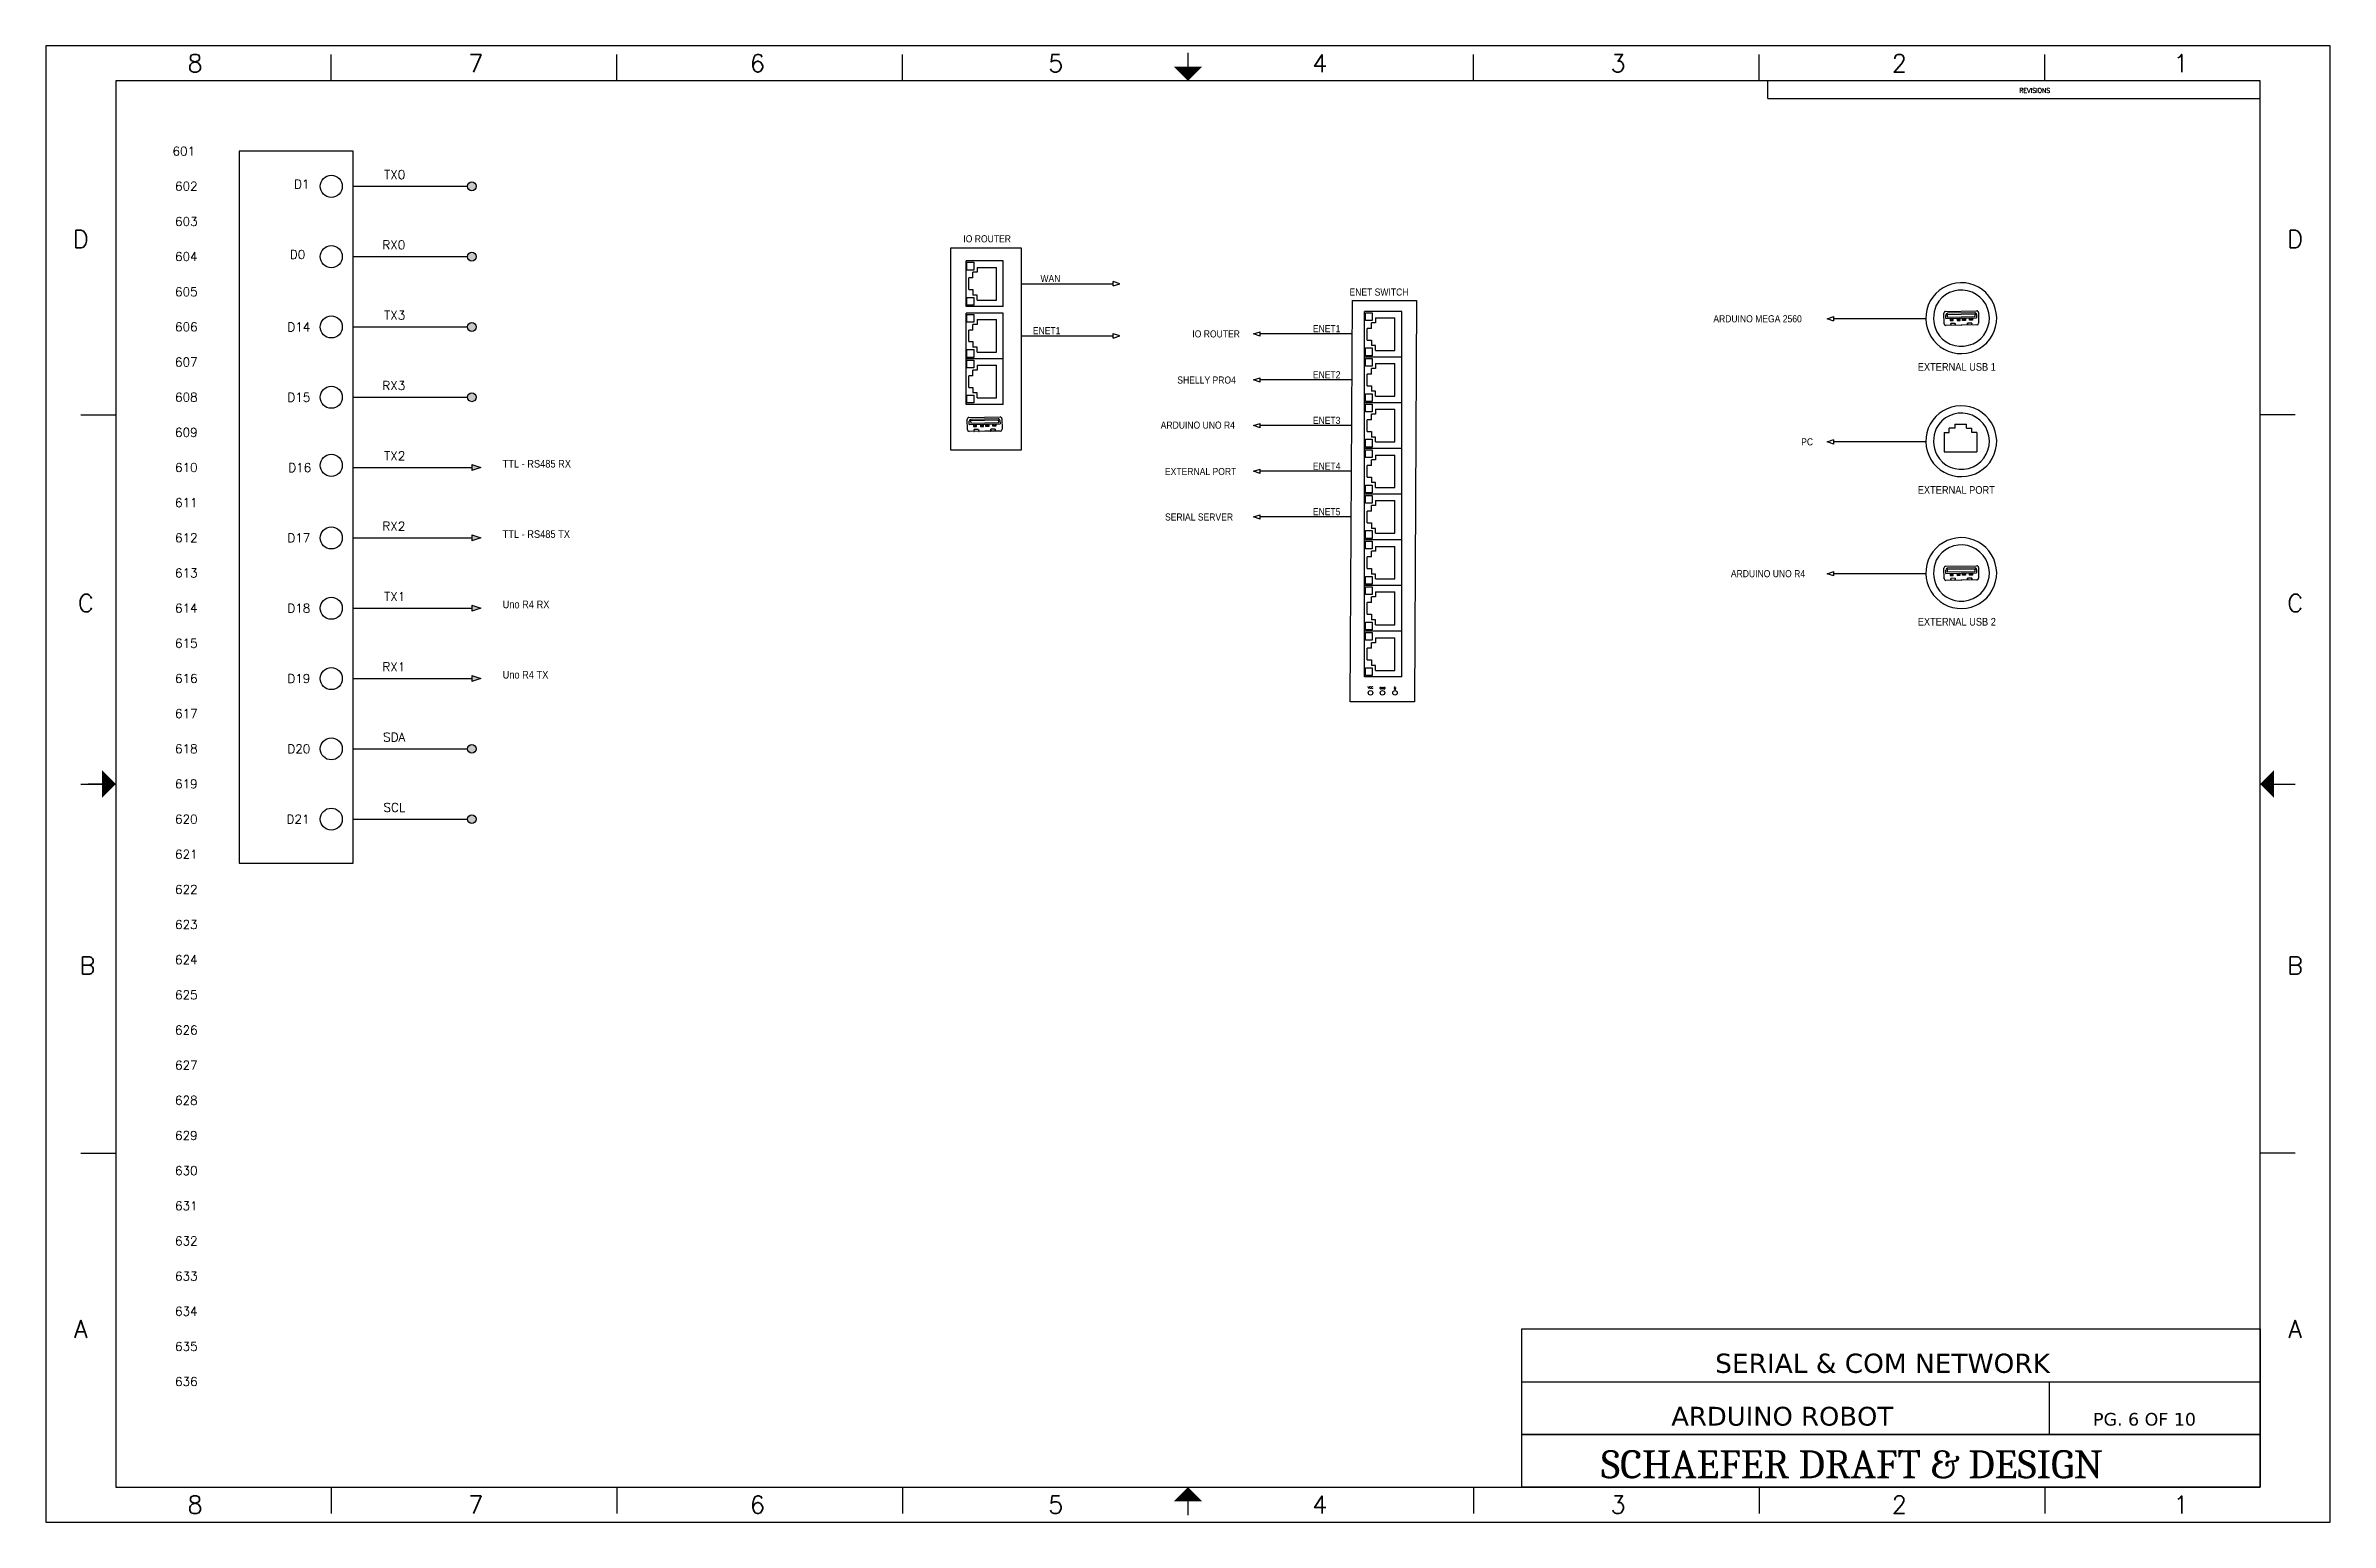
# Model space of a CAD drawing. Header units: inches. Extents: x 1.5 to 34, y 1.5 to 22.5.
import ezdxf
from ezdxf.enums import TextEntityAlignment as Align

# ---------------------------------------------------------------- set-up
doc = ezdxf.new("R2010")
doc.units = ezdxf.units.IN
doc.header["$MEASUREMENT"] = 0
for name, color, linetype in [('MAIN-1', 7, 'Continuous'), ('MAIN-2', 7, 'Continuous'), ('PSYMS', 7, 'Continuous'), ('Title Block', 7, 'Continuous')]:
    doc.layers.add(name, color=color, linetype=linetype)
doc.styles.add('AW_TAG', font='txt', dxfattribs={"width": 0.9, "height": 0.109375})
doc.styles.add('Roman', font='romans')
doc.styles.get("Standard").update_dxf_attribs({"font": 'cambriab.ttf'})
doc.styles.add('Textstil62', font='verdana.ttf')
doc.styles.add('WD', font='romans.shx')

# ---------------------------------------------------------------- blocks, each defined once
blk = doc.blocks.new('ANSI_border_D')
blk.add_line((24.5, 20.25), (31.5, 20.25))
at = {"layer": 'Title Block'}
for p, q in [((0, 21), (0, 0)), ((32.5, 21), (0, 21)), ((4.062, 20.5), (4.062, 20.875)), ((8.125, 20.5), (8.125, 20.875)), ((12.187, 20.5), (12.187, 20.875)), ((16.25, 20.5), (16.25, 20.875)), ((20.312, 20.5), (20.312, 20.875)), ((24.375, 20.5), (24.375, 20.875)), ((28.437, 20.5), (28.437, 20.875)), ((32.5, 0), (32.5, 21)), ((32.5, 20.5), (32.5, 20.875)), ((1, 20.5), (1, 0.5)), ((31.5, 20.5), (1, 20.5)), ((24.5, 20.25), (24.5, 20.5)), ((31.5, 0.5), (31.5, 20.5)), ((0.5, 15.75), (1, 15.75)), ((32, 15.75), (31.5, 15.75)), ((0.5, 10.5), (1, 10.5)), ((31.5, 10.5), (32, 10.5)), ((0.5, 5.25), (1, 5.25)), ((32, 5.25), (31.5, 5.25)), ((1, 0.5), (31.5, 0.5)), ((4.062, 0.5), (4.062, 0.125)), ((8.125, 0.5), (8.125, 0.125)), ((12.187, 0.5), (12.187, 0.125)), ((16.25, 0.125), (16.25, 0.5)), ((20.312, 0.5), (20.312, 0.125)), ((24.375, 0.5), (24.375, 0.125)), ((28.437, 0.5), (28.437, 0.125)), ((32.5, 0.125), (32.5, 0.5)), ((0, 0), (32.5, 0))]:
    blk.add_line(p, q, dxfattribs=at)
at = {"layer": 'Title Block', "const_width": 0.02}
for points in [[(16.25, 20.9), (16.25, 20.7)], [(0.6, 10.5), (0.6, 10.5)], [(0.6, 10.5), (0.8, 10.5)], [(31.9, 10.5), (31.9, 10.5)], [(16.25, 0.1), (16.25, 0.3)]]:
    blk.add_lwpolyline(points, dxfattribs=at)
at = {"layer": 'Title Block'}
for points in [[(16.05, 20.7), (16.45, 20.7), (16.25, 20.5)], [(0.8, 10.3), (0.8, 10.7), (1, 10.5)], [(31.7, 10.3), (31.7, 10.7), (31.5, 10.5)], [(16.05, 0.3), (16.45, 0.3), (16.25, 0.5)]]:
    blk.add_solid(points, dxfattribs=at)
at = {"layer": 'Title Block', "style": 'Roman'}
for s, p in [('8', (2.125, 20.75)), ('7', (6.119, 20.75)), ('6', (10.125, 20.75)), ('5', (14.369, 20.75)), ('4', (18.125, 20.75)), ('3', (22.369, 20.75)), ('2', (26.369, 20.75)), ('1', (30.375, 20.75)), ('D', (0.5, 18.25)), ('D', (32, 18.25)), ('C', (0.571, 13.073)), ('C', (32, 13.073)), ('B', (0.595, 7.919)), ('B', (32, 7.919)), ('A', (0.5, 2.75)), ('A', (32, 2.75)), ('8', (2.125, 0.25)), ('7', (6.119, 0.25)), ('6', (10.125, 0.25)), ('5', (14.369, 0.25)), ('4', (18.125, 0.25)), ('3', (22.369, 0.25)), ('2', (26.369, 0.25)), ('1', (30.375, 0.25))]:
    blk.add_text(s, height=0.25, dxfattribs=at).set_placement(p, align=Align.MIDDLE_CENTER)
blk.add_text('REVISIONS', height=0.065, dxfattribs=at).set_placement((28.075, 20.332))
blk = doc.blocks.new('WD_MLRH')
at = {"style": 'WD'}
blk.add_attdef('RUNGFIRST', text='', height=0.125, dxfattribs=at).set_placement((-0.25, 0), align=Align.MIDDLE_RIGHT)
at = {"style": 'WD', "flags": 1}
for tag, p in [('RUNGHORV', (-0.25, -0.127)), ('WIREMODE', (-0.25, -0.281)), ('RUNGDIST', (-0.25, -0.2)), ('RUNGCNT', (-0.25, -0.237)), ('RUNGINC', (-0.25, -0.163)), ('WIREFMT', (-0.25, -0.321)), ('WIRE-START', (-0.25, -0.356)), ('WIRE-GSUF', (-0.25, -0.396)), ('PH3SPACE', (-0.25, -0.437))]:
    blk.add_attdef(tag, text='', height=0.025, dxfattribs=at).set_placement(p, align=Align.RIGHT)
blk = doc.blocks.new('HA1X1')
for p, q in [((-0.09375, 0.03125), (0, 0)), ((0, 0), (-0.09375, -0.03125))]:
    blk.add_line(p, q)
at = {"style": 'WD', "flags": 1}
blk.add_attdef('X4TERM01', (0, 0), '', height=0.01, dxfattribs=at)
at = {"style": 'WD', "width": 0.9}
blk.add_attdef('DESC1', (0.1, 0.0406), '', height=0.125, dxfattribs=at)
blk.add_attdef('DESC2', text='', height=0.125, dxfattribs=at).set_placement((0.1, -0.025), align=Align.TOP_LEFT)

msp = doc.modelspace()

# ---------------------------------------------------------------- hatches: boundary and pattern name
at = {"layer": 'PSYMS'}
h = msp.add_hatch(color=256, dxfattribs=at)
h.dxf.hatch_style = 1
h.paths.add_polyline_path([(7.625, 20.5, 1), (7.5, 20.5, 1)])
h.paths.add_polyline_path([(7.625, 19.5, 1), (7.5, 19.5, 1)])
h.paths.add_polyline_path([(7.625, 18.5, 1), (7.5, 18.5, 1)])
h.paths.add_polyline_path([(7.625, 17.5, 1), (7.5, 17.5, 1)])
h.paths.add_polyline_path([(7.625, 11.5, 1), (7.5, 11.5, 1)])
h.paths.add_polyline_path([(7.625, 12.5, 1), (7.5, 12.5, 1)])
h.paths.add_polyline_path([(7.688, 13.5), (7.562, 13.542), (7.562, 13.458)])
h.paths.add_polyline_path([(7.688, 14.5), (7.562, 14.542), (7.562, 14.458)])
h.paths.add_polyline_path([(7.688, 15.5), (7.562, 15.542), (7.562, 15.458)])
h.paths.add_polyline_path([(7.562, 16.542), (7.562, 16.458), (7.688, 16.5)])

# ---------------------------------------------------------------- linework, layer by layer
at = {"color": 0}
for p, q in [((14.592, 18.791), (14.592, 19.44)), ((15.123, 19.44), (14.592, 19.44)), ((14.69, 19.198), (14.631, 19.198)), ((14.631, 19.033), (14.631, 19.198)), ((14.749, 19.277), (14.69, 19.277)), ((14.69, 19.198), (14.69, 19.277)), ((14.749, 19.348), (14.749, 19.277)), ((14.749, 19.348), (15.025, 19.348)), ((15.025, 18.883), (15.025, 19.348)), ((15.123, 18.791), (15.123, 19.44)), ((14.631, 19.033), (14.69, 19.033)), ((14.69, 19.033), (14.69, 18.954)), ((14.749, 18.954), (14.69, 18.954)), ((14.749, 18.883), (14.749, 18.954)), ((14.749, 18.883), (15.025, 18.883)), ((15.123, 18.791), (14.592, 18.791)), ((15.123, 18.698), (14.592, 18.698)), ((14.592, 18.048), (14.592, 18.698)), ((14.749, 18.535), (14.69, 18.535)), ((14.69, 18.456), (14.69, 18.535)), ((14.749, 18.606), (14.749, 18.535)), ((14.749, 18.606), (15.025, 18.606)), ((15.025, 18.141), (15.025, 18.606)), ((15.123, 18.048), (15.123, 18.698)), ((20.261, 18.071), (20.261, 18.721)), ((20.792, 18.721), (20.261, 18.721)), ((20.418, 18.557), (20.359, 18.557)), ((20.359, 18.479), (20.359, 18.557)), ((20.418, 18.628), (20.418, 18.557)), ((20.418, 18.628), (20.694, 18.628)), ((20.694, 18.164), (20.694, 18.628)), ((20.792, 18.071), (20.792, 18.721)), ((14.69, 18.456), (14.631, 18.456)), ((14.631, 18.291), (14.631, 18.456)), ((14.631, 18.291), (14.69, 18.291)), ((14.69, 18.291), (14.69, 18.212)), ((14.749, 18.212), (14.69, 18.212)), ((14.749, 18.141), (14.749, 18.212)), ((20.359, 18.479), (20.3, 18.479)), ((20.3, 18.313), (20.3, 18.479)), ((20.3, 18.313), (20.359, 18.313)), ((20.359, 18.313), (20.359, 18.235)), ((20.418, 18.235), (20.359, 18.235)), ((20.418, 18.164), (20.418, 18.235)), ((15.123, 18.048), (14.592, 18.048)), ((14.592, 17.399), (14.592, 18.048)), ((15.123, 18.048), (14.592, 18.048)), ((14.749, 17.885), (14.69, 17.885)), ((14.69, 17.806), (14.69, 17.885)), ((14.749, 18.141), (15.025, 18.141)), ((14.749, 17.956), (14.749, 17.885)), ((14.749, 17.956), (15.025, 17.956)), ((15.025, 17.491), (15.025, 17.956)), ((15.123, 17.399), (15.123, 18.048)), ((20.792, 18.071), (20.261, 18.071)), ((20.261, 17.422), (20.261, 18.071)), ((20.792, 18.071), (20.261, 18.071)), ((20.418, 17.908), (20.359, 17.908)), ((20.359, 17.829), (20.359, 17.908)), ((20.418, 18.164), (20.694, 18.164)), ((20.418, 17.979), (20.418, 17.908)), ((20.418, 17.979), (20.694, 17.979)), ((20.694, 17.514), (20.694, 17.979)), ((20.792, 17.422), (20.792, 18.071)), ((14.69, 17.806), (14.631, 17.806)), ((14.631, 17.641), (14.631, 17.806)), ((14.631, 17.641), (14.69, 17.641)), ((14.69, 17.641), (14.69, 17.562)), ((14.749, 17.562), (14.69, 17.562)), ((14.749, 17.491), (14.749, 17.562)), ((20.359, 17.829), (20.3, 17.829)), ((20.3, 17.664), (20.3, 17.829)), ((20.3, 17.664), (20.359, 17.664)), ((20.359, 17.664), (20.359, 17.585)), ((20.418, 17.585), (20.359, 17.585)), ((20.418, 17.514), (20.418, 17.585)), ((15.123, 17.399), (14.592, 17.399)), ((14.749, 17.491), (15.025, 17.491)), ((20.792, 17.422), (20.261, 17.422)), ((20.261, 16.772), (20.261, 17.422)), ((20.792, 17.422), (20.261, 17.422)), ((20.418, 17.258), (20.359, 17.258)), ((20.359, 17.179), (20.359, 17.258)), ((20.418, 17.514), (20.694, 17.514)), ((20.418, 17.329), (20.418, 17.258)), ((20.418, 17.329), (20.694, 17.329)), ((20.694, 16.864), (20.694, 17.329)), ((20.792, 16.772), (20.792, 17.422)), ((20.359, 17.179), (20.3, 17.179)), ((20.3, 17.014), (20.3, 17.179)), ((20.3, 17.014), (20.359, 17.014)), ((20.359, 17.014), (20.359, 16.935)), ((20.418, 16.935), (20.359, 16.935)), ((20.418, 16.864), (20.418, 16.935)), ((28.508, 17.001), (28.579, 17.001)), ((28.508, 17.001), (28.508, 16.725)), ((28.579, 17.001), (28.579, 17.06)), ((28.658, 17.06), (28.579, 17.06)), ((28.658, 17.119), (28.823, 17.119)), ((28.658, 17.119), (28.658, 17.06)), ((28.823, 17.06), (28.823, 17.119)), ((28.823, 17.06), (28.902, 17.06)), ((28.902, 17.001), (28.902, 17.06)), ((28.973, 17.001), (28.902, 17.001)), ((28.973, 17.001), (28.973, 16.725)), ((20.792, 16.772), (20.261, 16.772)), ((20.261, 16.122), (20.261, 16.772)), ((20.792, 16.772), (20.261, 16.772)), ((20.418, 16.609), (20.359, 16.609)), ((20.359, 16.53), (20.359, 16.609)), ((20.418, 16.864), (20.694, 16.864)), ((20.418, 16.679), (20.418, 16.609)), ((20.418, 16.679), (20.694, 16.679)), ((20.694, 16.215), (20.694, 16.679)), ((20.792, 16.122), (20.792, 16.772)), ((28.508, 16.725), (28.973, 16.725)), ((20.359, 16.53), (20.3, 16.53)), ((20.3, 16.364), (20.3, 16.53)), ((20.3, 16.364), (20.359, 16.364)), ((20.359, 16.364), (20.359, 16.286)), ((20.418, 16.286), (20.359, 16.286)), ((20.418, 16.215), (20.418, 16.286)), ((20.261, 15.473), (20.261, 16.122)), ((20.792, 16.122), (20.261, 16.122)), ((20.792, 16.122), (20.261, 16.122)), ((20.418, 15.959), (20.359, 15.959)), ((20.359, 15.88), (20.359, 15.959)), ((20.418, 16.215), (20.694, 16.215)), ((20.418, 16.03), (20.418, 15.959)), ((20.418, 16.03), (20.694, 16.03)), ((20.694, 15.565), (20.694, 16.03)), ((20.792, 15.473), (20.792, 16.122)), ((20.359, 15.88), (20.3, 15.88)), ((20.3, 15.715), (20.3, 15.88)), ((20.3, 15.715), (20.359, 15.715)), ((20.359, 15.715), (20.359, 15.636)), ((20.418, 15.636), (20.359, 15.636)), ((20.418, 15.565), (20.418, 15.636)), ((20.792, 15.473), (20.261, 15.473)), ((20.261, 14.823), (20.261, 15.473)), ((20.792, 15.473), (20.261, 15.473)), ((20.418, 15.309), (20.359, 15.309)), ((20.359, 15.231), (20.359, 15.309)), ((20.418, 15.565), (20.694, 15.565)), ((20.418, 15.38), (20.418, 15.309)), ((20.418, 15.38), (20.694, 15.38)), ((20.694, 14.916), (20.694, 15.38)), ((20.792, 14.823), (20.792, 15.473)), ((20.359, 15.231), (20.3, 15.231)), ((20.3, 15.065), (20.3, 15.231)), ((20.3, 15.065), (20.359, 15.065)), ((20.359, 15.065), (20.359, 14.986)), ((20.418, 14.986), (20.359, 14.986)), ((20.418, 14.916), (20.418, 14.986)), ((20.792, 14.823), (20.261, 14.823)), ((20.261, 14.173), (20.261, 14.823)), ((20.792, 14.823), (20.261, 14.823)), ((20.418, 14.66), (20.359, 14.66)), ((20.359, 14.581), (20.359, 14.66)), ((20.418, 14.916), (20.694, 14.916)), ((20.418, 14.731), (20.418, 14.66)), ((20.418, 14.731), (20.694, 14.731)), ((20.694, 14.266), (20.694, 14.731)), ((20.792, 14.173), (20.792, 14.823)), ((20.359, 14.581), (20.3, 14.581)), ((20.3, 14.416), (20.3, 14.581)), ((20.3, 14.416), (20.359, 14.416)), ((20.359, 14.416), (20.359, 14.337)), ((20.418, 14.337), (20.359, 14.337)), ((20.418, 14.266), (20.418, 14.337)), ((20.792, 14.173), (20.261, 14.173)), ((20.261, 13.524), (20.261, 14.173)), ((20.792, 14.173), (20.261, 14.173)), ((20.418, 14.01), (20.359, 14.01)), ((20.359, 13.931), (20.359, 14.01)), ((20.418, 14.266), (20.694, 14.266)), ((20.418, 14.081), (20.418, 14.01)), ((20.418, 14.081), (20.694, 14.081)), ((20.694, 13.616), (20.694, 14.081)), ((20.792, 13.524), (20.792, 14.173)), ((20.359, 13.931), (20.3, 13.931)), ((20.3, 13.766), (20.3, 13.931)), ((20.3, 13.766), (20.359, 13.766)), ((20.359, 13.766), (20.359, 13.687)), ((20.418, 13.687), (20.359, 13.687)), ((20.418, 13.616), (20.418, 13.687)), ((20.792, 13.524), (20.261, 13.524)), ((20.418, 13.616), (20.694, 13.616))]:
    msp.add_line(p, q, dxfattribs=at)
at = {"color": 7, "linetype": 'Continuous', "lineweight": 25}
for p, q in [((28.505, 18.545), (28.503, 18.696)), ((28.526, 18.722), (28.969, 18.73)), ((28.532, 18.621), (28.531, 18.668)), ((28.532, 18.621), (28.968, 18.629)), ((28.55, 18.679), (28.949, 18.686)), ((28.55, 18.679), (28.551, 18.641)), ((28.551, 18.641), (28.949, 18.648)), ((28.942, 18.701), (28.555, 18.694)), ((28.591, 18.622), (28.591, 18.59)), ((28.591, 18.59), (28.634, 18.591)), ((28.602, 18.537), (28.599, 18.523)), ((28.601, 18.609), (28.6, 18.622)), ((28.601, 18.603), (28.601, 18.609)), ((28.601, 18.603), (28.624, 18.604)), ((28.665, 18.55), (28.602, 18.549)), ((28.602, 18.538), (28.602, 18.549)), ((28.624, 18.61), (28.624, 18.623)), ((28.624, 18.604), (28.624, 18.61)), ((28.634, 18.591), (28.634, 18.623)), ((28.665, 18.55), (28.665, 18.539)), ((28.668, 18.525), (28.665, 18.538)), ((28.689, 18.624), (28.69, 18.592)), ((28.69, 18.592), (28.733, 18.593)), ((28.699, 18.611), (28.699, 18.624)), ((28.699, 18.605), (28.699, 18.611)), ((28.699, 18.605), (28.723, 18.605)), ((28.723, 18.612), (28.722, 18.625)), ((28.723, 18.605), (28.723, 18.612)), ((28.733, 18.593), (28.732, 18.625)), ((28.973, 18.528), (28.752, 18.524)), ((28.768, 18.593), (28.768, 18.625)), ((28.812, 18.594), (28.768, 18.593)), ((28.778, 18.613), (28.778, 18.625)), ((28.778, 18.606), (28.778, 18.613)), ((28.778, 18.606), (28.802, 18.607)), ((28.801, 18.613), (28.801, 18.626)), ((28.802, 18.607), (28.801, 18.613)), ((28.811, 18.626), (28.812, 18.594)), ((28.838, 18.541), (28.835, 18.527)), ((28.901, 18.554), (28.838, 18.553)), ((28.838, 18.542), (28.838, 18.553)), ((28.867, 18.595), (28.866, 18.627)), ((28.91, 18.596), (28.867, 18.595)), ((28.876, 18.614), (28.876, 18.627)), ((28.876, 18.608), (28.876, 18.614)), ((28.876, 18.608), (28.9, 18.608)), ((28.9, 18.615), (28.9, 18.628)), ((28.9, 18.608), (28.9, 18.615)), ((28.901, 18.554), (28.901, 18.544)), ((28.905, 18.529), (28.901, 18.542)), ((28.909, 18.628), (28.91, 18.596)), ((28.949, 18.648), (28.949, 18.686)), ((28.968, 18.676), (28.968, 18.63)), ((28.968, 18.629), (28.968, 18.63)), ((28.995, 18.705), (28.997, 18.554)), ((28.751, 18.524), (28.531, 18.52)), ((28.751, 18.524), (28.752, 18.524)), ((14.613, 17.037), (14.61, 17.188)), ((14.633, 17.214), (15.077, 17.222)), ((14.639, 17.113), (14.638, 17.16)), ((14.639, 17.113), (15.076, 17.121)), ((14.859, 17.016), (14.639, 17.012)), ((14.658, 17.171), (15.056, 17.178)), ((14.658, 17.171), (14.659, 17.133)), ((14.659, 17.133), (15.057, 17.14)), ((15.05, 17.193), (14.663, 17.186)), ((14.698, 17.114), (14.699, 17.082)), ((14.699, 17.082), (14.742, 17.083)), ((14.709, 17.029), (14.707, 17.015)), ((14.708, 17.101), (14.708, 17.114)), ((14.708, 17.095), (14.708, 17.101)), ((14.708, 17.095), (14.732, 17.096)), ((14.772, 17.042), (14.709, 17.041)), ((14.709, 17.03), (14.709, 17.041)), ((14.732, 17.102), (14.732, 17.115)), ((14.732, 17.096), (14.732, 17.102)), ((14.742, 17.083), (14.742, 17.115)), ((14.772, 17.042), (14.773, 17.031)), ((14.776, 17.017), (14.773, 17.03)), ((14.797, 17.116), (14.797, 17.084)), ((14.797, 17.084), (14.841, 17.085)), ((14.807, 17.103), (14.807, 17.116)), ((14.807, 17.097), (14.807, 17.103)), ((14.807, 17.097), (14.831, 17.097)), ((14.83, 17.104), (14.83, 17.117)), ((14.831, 17.097), (14.83, 17.104)), ((14.841, 17.085), (14.84, 17.117)), ((14.859, 17.016), (14.86, 17.016)), ((15.08, 17.02), (14.86, 17.016)), ((14.876, 17.085), (14.875, 17.117)), ((14.919, 17.086), (14.876, 17.085)), ((14.886, 17.105), (14.885, 17.117)), ((14.886, 17.098), (14.886, 17.105)), ((14.886, 17.098), (14.909, 17.099)), ((14.909, 17.105), (14.909, 17.118)), ((14.909, 17.099), (14.909, 17.105)), ((14.919, 17.118), (14.919, 17.086)), ((14.945, 17.033), (14.943, 17.019)), ((15.009, 17.046), (14.946, 17.045)), ((14.946, 17.034), (14.946, 17.045)), ((14.974, 17.087), (14.974, 17.119)), ((15.018, 17.088), (14.974, 17.087)), ((14.984, 17.106), (14.984, 17.119)), ((14.984, 17.1), (14.984, 17.106)), ((14.984, 17.1), (15.008, 17.1)), ((15.008, 17.107), (15.007, 17.12)), ((15.008, 17.1), (15.008, 17.107)), ((15.009, 17.046), (15.009, 17.036)), ((15.012, 17.021), (15.009, 17.034)), ((15.017, 17.12), (15.018, 17.088)), ((15.057, 17.14), (15.056, 17.178)), ((15.075, 17.168), (15.076, 17.122)), ((15.076, 17.121), (15.076, 17.122)), ((15.102, 17.197), (15.105, 17.046)), ((28.505, 14.92), (28.503, 15.071)), ((28.526, 15.097), (28.969, 15.105)), ((28.532, 14.996), (28.531, 15.043)), ((28.532, 14.996), (28.968, 15.004)), ((28.55, 15.054), (28.949, 15.061)), ((28.55, 15.054), (28.551, 15.016)), ((28.551, 15.016), (28.949, 15.023)), ((28.942, 15.076), (28.555, 15.069)), ((28.591, 14.997), (28.591, 14.965)), ((28.591, 14.965), (28.634, 14.966)), ((28.601, 14.984), (28.6, 14.997)), ((28.601, 14.978), (28.601, 14.984)), ((28.601, 14.978), (28.624, 14.979)), ((28.624, 14.985), (28.624, 14.998)), ((28.624, 14.979), (28.624, 14.985)), ((28.634, 14.966), (28.634, 14.998)), ((28.689, 14.999), (28.69, 14.967)), ((28.69, 14.967), (28.733, 14.968)), ((28.699, 14.986), (28.699, 14.999)), ((28.699, 14.98), (28.699, 14.986)), ((28.699, 14.98), (28.723, 14.98)), ((28.723, 14.987), (28.722, 15)), ((28.723, 14.98), (28.723, 14.987)), ((28.733, 14.968), (28.732, 15)), ((28.768, 14.968), (28.768, 15)), ((28.812, 14.969), (28.768, 14.968)), ((28.778, 14.988), (28.778, 15)), ((28.778, 14.981), (28.778, 14.988)), ((28.778, 14.981), (28.802, 14.982)), ((28.801, 14.988), (28.801, 15.001)), ((28.802, 14.982), (28.801, 14.988)), ((28.811, 15.001), (28.812, 14.969)), ((28.867, 14.97), (28.866, 15.002)), ((28.91, 14.971), (28.867, 14.97)), ((28.876, 14.989), (28.876, 15.002)), ((28.876, 14.983), (28.876, 14.989)), ((28.876, 14.983), (28.9, 14.983)), ((28.9, 14.99), (28.9, 15.003)), ((28.9, 14.983), (28.9, 14.99)), ((28.909, 15.003), (28.91, 14.971)), ((28.949, 15.023), (28.949, 15.061)), ((28.968, 15.051), (28.968, 15.005)), ((28.968, 15.004), (28.968, 15.005)), ((28.995, 15.08), (28.997, 14.929)), ((28.751, 14.899), (28.531, 14.895)), ((28.602, 14.912), (28.599, 14.898)), ((28.665, 14.925), (28.602, 14.924)), ((28.602, 14.913), (28.602, 14.924)), ((28.665, 14.925), (28.665, 14.914)), ((28.668, 14.9), (28.665, 14.913)), ((28.751, 14.899), (28.752, 14.899)), ((28.973, 14.903), (28.752, 14.899)), ((28.838, 14.916), (28.835, 14.902)), ((28.901, 14.929), (28.838, 14.928)), ((28.838, 14.917), (28.838, 14.928)), ((28.901, 14.929), (28.901, 14.919)), ((28.905, 14.904), (28.901, 14.917))]:
    msp.add_line(p, q, dxfattribs=at)
for p, q in [((20.712, 13.363), (20.676, 13.363)), ((20.682, 13.354), (20.706, 13.354)), ((20.688, 13.345), (20.7, 13.345)), ((20.694, 13.363), (20.694, 13.388))]:
    msp.add_line(p, q)
for centre, radius in [((5.562, 20.5), 0.157), ((7.562, 20.5), 0.0625), ((5.562, 19.5), 0.157), ((7.562, 19.5), 0.0625), ((5.562, 18.5), 0.157), ((7.562, 18.5), 0.0625), ((5.562, 17.5), 0.157), ((7.562, 17.5), 0.0625), ((5.562, 16.532), 0.157), ((5.562, 15.5), 0.157), ((5.562, 14.5), 0.157), ((5.562, 13.5), 0.157), ((20.346, 13.297), 0.0322), ((20.516, 13.297), 0.0322), ((20.694, 13.297), 0.0322), ((5.562, 12.5), 0.157), ((7.562, 12.5), 0.0625), ((5.562, 11.5), 0.157), ((7.562, 11.5), 0.0625)]:
    msp.add_circle(centre, radius)
for centre, radius, start, end in [((28.75, 18.625), 0.504, 151, 211), ((28.75, 18.625), 0.504, 91, 151), ((28.75, 18.625), 0.4, 209.1563, 152.8437), ((28.75, 18.625), 0.504, 31, 91), ((28.75, 18.625), 0.504, 331, 31), ((28.805, 18.626), 0.449, 156.1444, 205.7232), ((28.528, 18.697), 0.0252, 136, 181), ((28.53, 18.546), 0.0252, 181, 267.4167), ((28.528, 18.696), 0.0257, 95.5838, 135.7612), ((28.556, 18.669), 0.0252, 128.3811, 181), ((28.556, 18.669), 0.0252, 91, 128.3811), ((28.942, 18.676), 0.0252, 52.1347, 91), ((28.942, 18.676), 0.0252, 1, 52.1347), ((28.97, 18.704), 0.0252, 46, 91), ((28.972, 18.553), 0.0252, 271, 274.5833), ((28.972, 18.553), 0.0252, 274.5833, 1), ((28.97, 18.704), 0.0252, 1, 46), ((28.75, 18.625), 0.504, 211, 271), ((28.53, 18.546), 0.0252, 267.4167, 271), ((28.75, 18.625), 0.504, 271, 331), ((28.75, 16.875), 0.504, 91, 151), ((28.75, 16.875), 0.4, 209.1563, 152.8437), ((28.75, 16.875), 0.504, 31, 91), ((14.636, 17.189), 0.0252, 136, 181), ((14.638, 17.038), 0.0252, 181, 267.4167), ((14.636, 17.188), 0.0257, 95.5838, 135.7612), ((14.638, 17.038), 0.0252, 267.4167, 271), ((14.664, 17.161), 0.0252, 128.3811, 181), ((14.664, 17.161), 0.0252, 91, 128.3811), ((15.05, 17.168), 0.0252, 52.1347, 91), ((15.05, 17.168), 0.0252, 1, 52.1347), ((15.077, 17.196), 0.0252, 46, 91), ((15.08, 17.045), 0.0252, 271, 274.5833), ((15.08, 17.045), 0.0252, 274.5833, 1), ((15.077, 17.196), 0.0252, 1, 46), ((28.75, 16.875), 0.504, 151, 211), ((28.805, 16.876), 0.449, 156.1444, 205.7232), ((28.75, 16.875), 0.504, 331, 31), ((28.75, 16.875), 0.504, 211, 271), ((28.75, 16.875), 0.504, 271, 331), ((28.75, 15), 0.504, 91, 151), ((28.75, 15), 0.4, 209.1563, 152.8437), ((28.75, 15), 0.504, 31, 91), ((28.75, 15), 0.504, 151, 211), ((28.805, 15.001), 0.449, 156.1444, 205.7232), ((28.528, 15.072), 0.0252, 136, 181), ((28.528, 15.071), 0.0257, 95.5838, 135.7612), ((28.556, 15.044), 0.0252, 128.3811, 181), ((28.556, 15.044), 0.0252, 91, 128.3811), ((28.942, 15.051), 0.0252, 52.1347, 91), ((28.942, 15.051), 0.0252, 1, 52.1347), ((28.97, 15.079), 0.0252, 46, 91), ((28.97, 15.079), 0.0252, 1, 46), ((28.75, 15), 0.504, 331, 31), ((28.75, 15), 0.504, 211, 271), ((28.53, 14.921), 0.0252, 181, 267.4167), ((28.53, 14.921), 0.0252, 267.4167, 271), ((28.75, 15), 0.504, 271, 331), ((28.972, 14.928), 0.0252, 271, 274.5833), ((28.972, 14.928), 0.0252, 274.5833, 1)]:
    msp.add_arc(centre, radius, start, end, dxfattribs=at)
for centre, major_axis, start_param, end_param in [((28.61, 18.522), (-0.0005, 0.0276), 0.955561, 0.990353), ((28.658, 18.523), (-0.0005, 0.0276), 5.292832, 5.327624), ((28.834, 18.53), (-0.00007, 0.00394), 3.141593, 4.131946), ((28.846, 18.526), (-0.0005, 0.0276), 0.920036, 0.990353), ((28.894, 18.527), (-0.0005, 0.0276), 5.292832, 5.363149), ((28.906, 18.531), (-0.00007, 0.00394), 2.151239, 3.141593), ((28.598, 18.525), (-0.00007, 0.00394), 3.141593, 4.131946), ((28.67, 18.527), (-0.00007, 0.00394), 2.151239, 3.141593), ((14.705, 17.017), (-0.00007, 0.00394), 3.141593, 4.131946), ((14.717, 17.014), (-0.0005, 0.0276), 0.955561, 0.990353), ((14.765, 17.015), (-0.0005, 0.0276), 5.292832, 5.327624), ((14.777, 17.019), (-0.00007, 0.00394), 2.151239, 3.141593), ((14.942, 17.022), (-0.00007, 0.00394), 3.141593, 4.131946), ((14.953, 17.018), (-0.0005, 0.0276), 0.920036, 0.990353), ((15.002, 17.019), (-0.0005, 0.0276), 5.292832, 5.363149), ((15.013, 17.023), (-0.00007, 0.00394), 2.151239, 3.141593), ((28.598, 14.9), (-0.00007, 0.00394), 3.141593, 4.131946), ((28.61, 14.897), (-0.0005, 0.0276), 0.955561, 0.990353), ((28.658, 14.898), (-0.0005, 0.0276), 5.292832, 5.327624), ((28.67, 14.902), (-0.00007, 0.00394), 2.151239, 3.141593), ((28.834, 14.905), (-0.00007, 0.00394), 3.141593, 4.131946), ((28.846, 14.901), (-0.0005, 0.0276), 0.920036, 0.990353), ((28.894, 14.902), (-0.0005, 0.0276), 5.292832, 5.363149), ((28.906, 14.906), (-0.00007, 0.00394), 2.151239, 3.141593)]:
    msp.add_ellipse(centre, major_axis=major_axis, ratio=0.337208, start_param=start_param, end_param=end_param, dxfattribs=at)
at = {"layer": 'MAIN-1'}
for p, q in [((14.605, 19.421), (14.703, 19.421)), ((14.605, 19.31), (14.605, 19.421)), ((14.703, 19.31), (14.605, 19.31)), ((14.703, 19.421), (14.703, 19.31)), ((14.605, 18.921), (14.703, 18.921)), ((14.605, 18.81), (14.605, 18.921)), ((14.703, 18.921), (14.703, 18.81)), ((14.703, 18.81), (14.605, 18.81)), ((14.605, 18.678), (14.703, 18.678)), ((14.605, 18.568), (14.605, 18.678)), ((14.703, 18.568), (14.605, 18.568)), ((14.703, 18.678), (14.703, 18.568)), ((20.274, 18.701), (20.372, 18.701)), ((20.274, 18.591), (20.274, 18.701)), ((20.372, 18.591), (20.274, 18.591)), ((20.372, 18.701), (20.372, 18.591)), ((20.274, 18.201), (20.372, 18.201)), ((20.274, 18.091), (20.274, 18.201)), ((20.372, 18.201), (20.372, 18.091)), ((14.605, 18.178), (14.703, 18.178)), ((14.605, 18.068), (14.605, 18.178)), ((14.703, 18.068), (14.605, 18.068)), ((14.605, 18.029), (14.703, 18.029)), ((14.605, 17.919), (14.605, 18.029)), ((14.703, 17.919), (14.605, 17.919)), ((14.703, 18.178), (14.703, 18.068)), ((14.703, 18.029), (14.703, 17.919)), ((20.372, 18.091), (20.274, 18.091)), ((20.274, 18.051), (20.372, 18.051)), ((20.274, 17.941), (20.274, 18.051)), ((20.372, 17.941), (20.274, 17.941)), ((20.372, 18.051), (20.372, 17.941)), ((20.274, 17.551), (20.372, 17.551)), ((20.274, 17.441), (20.274, 17.551)), ((20.372, 17.551), (20.372, 17.441)), ((14.605, 17.529), (14.703, 17.529)), ((14.605, 17.419), (14.605, 17.529)), ((14.703, 17.419), (14.605, 17.419)), ((14.703, 17.529), (14.703, 17.419)), ((20.372, 17.441), (20.274, 17.441)), ((20.274, 17.402), (20.372, 17.402)), ((20.274, 17.292), (20.274, 17.402)), ((20.372, 17.292), (20.274, 17.292)), ((20.372, 17.402), (20.372, 17.292)), ((20.274, 16.902), (20.372, 16.902)), ((20.274, 16.792), (20.274, 16.902)), ((20.372, 16.902), (20.372, 16.792)), ((20.372, 16.792), (20.274, 16.792)), ((20.274, 16.752), (20.372, 16.752)), ((20.274, 16.642), (20.274, 16.752)), ((20.372, 16.642), (20.274, 16.642)), ((20.372, 16.752), (20.372, 16.642)), ((20.274, 16.252), (20.372, 16.252)), ((20.274, 16.142), (20.274, 16.252)), ((20.372, 16.252), (20.372, 16.142)), ((20.372, 16.142), (20.274, 16.142)), ((20.274, 16.103), (20.372, 16.103)), ((20.274, 15.992), (20.274, 16.103)), ((20.372, 15.992), (20.274, 15.992)), ((20.372, 16.103), (20.372, 15.992)), ((20.274, 15.603), (20.372, 15.603)), ((20.274, 15.492), (20.274, 15.603)), ((20.372, 15.603), (20.372, 15.492)), ((20.372, 15.492), (20.274, 15.492)), ((20.274, 15.453), (20.372, 15.453)), ((20.274, 15.343), (20.274, 15.453)), ((20.372, 15.343), (20.274, 15.343)), ((20.372, 15.453), (20.372, 15.343)), ((20.274, 14.953), (20.372, 14.953)), ((20.274, 14.843), (20.274, 14.953)), ((20.372, 14.953), (20.372, 14.843)), ((20.372, 14.843), (20.274, 14.843)), ((20.274, 14.803), (20.372, 14.803)), ((20.274, 14.693), (20.274, 14.803)), ((20.372, 14.693), (20.274, 14.693)), ((20.372, 14.803), (20.372, 14.693)), ((20.274, 14.303), (20.372, 14.303)), ((20.274, 14.193), (20.274, 14.303)), ((20.372, 14.303), (20.372, 14.193)), ((20.372, 14.193), (20.274, 14.193)), ((20.274, 14.154), (20.372, 14.154)), ((20.274, 14.044), (20.274, 14.154)), ((20.372, 14.044), (20.274, 14.044)), ((20.372, 14.154), (20.372, 14.044)), ((20.274, 13.654), (20.372, 13.654)), ((20.274, 13.544), (20.274, 13.654)), ((20.372, 13.654), (20.372, 13.544)), ((20.372, 13.544), (20.274, 13.544))]:
    msp.add_line(p, q, dxfattribs=at)
at = {"layer": 'MAIN-2'}
for p, q in [((14.605, 19.421), (14.605, 19.421)), ((14.605, 19.31), (14.605, 19.31)), ((14.703, 19.421), (14.703, 19.421)), ((14.703, 19.31), (14.703, 19.31)), ((14.605, 18.921), (14.605, 18.921)), ((14.703, 18.921), (14.703, 18.921)), ((14.605, 18.678), (14.605, 18.678)), ((14.605, 18.568), (14.605, 18.568)), ((14.703, 18.678), (14.703, 18.678)), ((14.703, 18.568), (14.703, 18.568)), ((20.274, 18.701), (20.274, 18.701)), ((20.274, 18.591), (20.274, 18.591)), ((20.372, 18.701), (20.372, 18.701)), ((20.372, 18.591), (20.372, 18.591)), ((20.274, 18.201), (20.274, 18.201)), ((20.372, 18.201), (20.372, 18.201)), ((14.605, 18.178), (14.605, 18.178)), ((14.605, 18.068), (14.605, 18.068)), ((14.605, 18.029), (14.605, 18.029)), ((14.605, 17.919), (14.605, 17.919)), ((14.703, 18.178), (14.703, 18.178)), ((14.703, 18.068), (14.703, 18.068)), ((14.703, 18.029), (14.703, 18.029)), ((14.703, 17.919), (14.703, 17.919)), ((20.274, 18.091), (20.274, 18.091)), ((20.274, 18.051), (20.274, 18.051)), ((20.274, 17.941), (20.274, 17.941)), ((20.372, 18.091), (20.372, 18.091)), ((20.372, 18.051), (20.372, 18.051)), ((20.372, 17.941), (20.372, 17.941)), ((20.274, 17.551), (20.274, 17.551)), ((20.372, 17.551), (20.372, 17.551)), ((20.274, 17.441), (20.274, 17.441)), ((20.274, 17.402), (20.274, 17.402)), ((20.274, 17.292), (20.274, 17.292)), ((20.372, 17.441), (20.372, 17.441)), ((20.372, 17.402), (20.372, 17.402)), ((20.372, 17.292), (20.372, 17.292)), ((20.274, 16.902), (20.274, 16.902)), ((20.372, 16.902), (20.372, 16.902)), ((20.274, 16.792), (20.274, 16.792)), ((20.274, 16.752), (20.274, 16.752)), ((20.274, 16.642), (20.274, 16.642)), ((20.372, 16.792), (20.372, 16.792)), ((20.372, 16.752), (20.372, 16.752)), ((20.372, 16.642), (20.372, 16.642)), ((20.274, 16.252), (20.274, 16.252)), ((20.372, 16.252), (20.372, 16.252)), ((20.274, 16.142), (20.274, 16.142)), ((20.274, 16.103), (20.274, 16.103)), ((20.274, 15.992), (20.274, 15.992)), ((20.372, 16.142), (20.372, 16.142)), ((20.372, 16.103), (20.372, 16.103)), ((20.372, 15.992), (20.372, 15.992)), ((20.274, 15.603), (20.274, 15.603)), ((20.372, 15.603), (20.372, 15.603)), ((20.274, 15.492), (20.274, 15.492)), ((20.274, 15.453), (20.274, 15.453)), ((20.274, 15.343), (20.274, 15.343)), ((20.372, 15.492), (20.372, 15.492)), ((20.372, 15.453), (20.372, 15.453)), ((20.372, 15.343), (20.372, 15.343)), ((20.274, 14.953), (20.274, 14.953)), ((20.372, 14.953), (20.372, 14.953)), ((20.274, 14.843), (20.274, 14.843)), ((20.274, 14.803), (20.274, 14.803)), ((20.274, 14.693), (20.274, 14.693)), ((20.372, 14.843), (20.372, 14.843)), ((20.372, 14.803), (20.372, 14.803)), ((20.372, 14.693), (20.372, 14.693)), ((20.274, 14.303), (20.274, 14.303)), ((20.372, 14.303), (20.372, 14.303)), ((20.274, 14.193), (20.274, 14.193)), ((20.274, 14.154), (20.274, 14.154)), ((20.274, 14.044), (20.274, 14.044)), ((20.372, 14.193), (20.372, 14.193)), ((20.372, 14.154), (20.372, 14.154)), ((20.372, 14.044), (20.372, 14.044))]:
    msp.add_line(p, q, dxfattribs=at)
at = {"layer": 'PSYMS'}
for p, q in [((5.875, 20.5), (7.5, 20.5)), ((5.875, 19.5), (7.5, 19.5)), ((15.375, 19.115), (16.685, 19.115)), ((16.685, 19.084), (16.685, 19.147)), ((20.058, 13.169), (20.088, 18.875)), ((20.088, 18.875), (21, 18.875)), ((21, 18.875), (20.97, 13.169)), ((26.937, 18.585), (26.937, 18.647)), ((28.247, 18.616), (26.937, 18.616)), ((5.875, 18.5), (7.5, 18.5)), ((15.375, 18.373), (16.685, 18.373)), ((16.685, 18.342), (16.685, 18.405)), ((18.776, 18.37), (18.776, 18.433)), ((20.085, 18.401), (18.776, 18.401)), ((18.776, 17.715), (18.776, 17.778)), ((20.082, 17.746), (18.776, 17.746)), ((5.875, 17.5), (7.5, 17.5)), ((18.776, 17.065), (18.776, 17.128)), ((20.079, 17.097), (18.776, 17.097)), ((26.937, 16.835), (26.937, 16.897)), ((28.247, 16.866), (26.937, 16.866)), ((5.875, 16.5), (7.562, 16.5)), ((7.562, 16.542), (7.562, 16.458)), ((18.776, 16.416), (18.776, 16.478)), ((20.076, 16.447), (18.776, 16.447)), ((18.776, 15.766), (18.776, 15.829)), ((20.076, 15.798), (18.776, 15.798)), ((5.875, 15.5), (7.562, 15.5)), ((7.562, 15.542), (7.562, 15.458)), ((26.937, 14.96), (26.937, 15.022)), ((28.247, 14.991), (26.937, 14.991)), ((5.875, 14.5), (7.562, 14.5)), ((7.562, 14.542), (7.562, 14.458)), ((5.875, 13.5), (7.562, 13.5)), ((7.562, 13.542), (7.562, 13.458)), ((20.97, 13.169), (20.058, 13.169)), ((5.875, 12.5), (7.5, 12.5)), ((5.875, 11.5), (7.5, 11.5)), ((22.5, 3.5), (33, 3.5)), ((30, 3.5), (30, 2.75))]:
    msp.add_line(p, q, dxfattribs=at)
for points in [[(5.875, 21), (4.25, 21), (4.25, 10.875), (5.875, 10.875)], [(14.375, 19.625), (15.375, 19.625), (15.375, 16.75), (14.375, 16.75)], [(33, 2.75), (22.5, 2.75), (22.5, 4.25), (33, 4.25)], [(22.5, 2.75), (33, 2.75), (33, 2), (22.5, 2)]]:
    msp.add_lwpolyline(points, close=True, dxfattribs=at)

# ---------------------------------------------------------------- block references
msp.add_blockref('ANSI_border_D', (1.5, 1.5))
msp.add_blockref('WD_MLRH', (3.875, 21)).add_auto_attribs({'RUNGFIRST': '601'})
at = {"layer": 'PSYMS', "xscale": -1, "rotation": 180}
for p in [(16.779, 19.115), (16.779, 18.373)]:
    msp.add_blockref('HA1X1', p, dxfattribs=at)
at = {"layer": 'PSYMS', "rotation": 180}
for p in [(26.843, 18.616), (18.682, 18.401), (18.682, 17.746), (18.682, 17.097), (26.843, 16.866), (18.682, 16.447), (18.682, 15.798), (26.843, 14.991)]:
    msp.add_blockref('HA1X1', p, dxfattribs=at)
at = {"layer": 'PSYMS', "xscale": 1.333333333333333, "yscale": 1.333333333333333, "zscale": 1.333333333333333}
for p in [(7.688, 16.5), (7.688, 15.5), (7.688, 14.5), (7.688, 13.5)]:
    msp.add_blockref('HA1X1', p, dxfattribs=at)

# ---------------------------------------------------------------- texts
at = {"style": 'WD'}
for s, p in [('602', (3.661, 20.501)), ('603', (3.661, 20.001)), ('604', (3.661, 19.501)), ('605', (3.661, 19.001)), ('606', (3.661, 18.501)), ('607', (3.661, 18.001)), ('608', (3.661, 17.501)), ('609', (3.661, 17.001)), ('610', (3.661, 16.501)), ('611', (3.661, 16.001)), ('612', (3.661, 15.501)), ('613', (3.661, 15.001)), ('614', (3.661, 14.501)), ('615', (3.661, 14.001)), ('616', (3.661, 13.501)), ('617', (3.661, 13.001)), ('618', (3.661, 12.501)), ('619', (3.661, 12.001)), ('620', (3.661, 11.501)), ('621', (3.661, 11.001)), ('622', (3.661, 10.501)), ('623', (3.661, 10.001)), ('624', (3.661, 9.501)), ('625', (3.661, 9.001)), ('626', (3.661, 8.501)), ('627', (3.661, 8.001)), ('628', (3.661, 7.501)), ('629', (3.661, 7.001)), ('630', (3.661, 6.501)), ('631', (3.661, 6.001)), ('632', (3.661, 5.501)), ('633', (3.661, 5.001)), ('634', (3.661, 4.501)), ('635', (3.661, 4.001)), ('636', (3.661, 3.501))]:
    msp.add_text(s, height=0.125, dxfattribs=at).set_placement(p, align=Align.MIDDLE_RIGHT)
at = {"linetype": 'Continuous', "style": 'WD', "flags": 8}
for tag, height, p in [('D1', 0.125, (5.253, 20.594)), ('TX0', 0.125, (6.616, 20.729)), ('D0', 0.125, (5.193, 19.594)), ('RX0', 0.125, (6.616, 19.729)), ('D14', 0.125, (5.265, 18.562)), ('TX3', 0.125, (6.616, 18.729)), ('D15', 0.125, (5.265, 17.562)), ('RX3', 0.125, (6.616, 17.729)), ('TX2', 0.125, (6.616, 16.729)), ('D16', 0.125, (5.277, 16.562)), ('RX2', 0.125, (6.616, 15.729)), ('D17', 0.125, (5.265, 15.562)), ('TX1', 0.125, (6.616, 14.729)), ('D18', 0.125, (5.265, 14.562)), ('RX1', 0.125, (6.616, 13.729)), ('D19', 0.125, (5.265, 13.562)), ('VCC', 0.029, (20.382, 13.385)), ('GND', 0.029, (20.557, 13.379)), ('SDA', 0.125, (6.616, 12.729)), ('D20', 0.125, (5.265, 12.562)), ('SCL', 0.125, (6.616, 11.729)), ('D21', 0.125, (5.253, 11.562))]:
    msp.add_attdef(tag, text='', height=height, dxfattribs=at).set_placement(p, align=Align.TOP_RIGHT)
at = {"layer": 'PSYMS', "style": 'Textstil62'}
for s, height, p in [('SERIAL & COM NETWORK', 0.27341, (25.25, 3.625)), ('ARDUINO ROBOT', 0.26765, (24.625, 2.875)), ('PG. 6 OF 10', 0.18026, (30.625, 2.875))]:
    msp.add_text(s, height=height, dxfattribs=at).set_placement(p)
at = {"layer": 'PSYMS'}
msp.add_text('SCHAEFER DRAFT & DESIGN', height=0.39983, dxfattribs=at).set_placement((23.625, 2.125))
at = {"layer": 'PSYMS', "style": 'AW_TAG'}
for s, width, gutter_width, heights, insert, char_height, attachment_point in [('IO ROUTER ', 1.5, 4.625, [0], (15.231, 19.805), 0.1012, 3), ('WAN ', 1.5, 4.625, [0], (15.935, 19.24), 0.1012, 3), ('ENET SWITCH', 1.5, 4.625, [0], (20.047, 19.047), 0.10118, 1), ('ENET1', 1.5, 4.625, [0], (19.526, 18.526), 0.1012, 1), ('ARDUINO MEGA 2560', 1.5, 4.625, [0], (25.223, 18.667), 0.10118, 1), ('ENET1', 1.5, 4.625, [0], (15.935, 18.498), 0.1012, 3), ('IO ROUTER', 1.5, 4.625, [0], (17.812, 18.452), 0.1012, 1), ('EXTERNAL USB 1', 1.62149, 5, [0], (28.131, 17.987), 0.10938, 1), ('SHELLY PRO4', 1.5, 4.625, [0], (17.598, 17.796), 0.10118, 1), ('ENET2', 1.5, 4.625, [0], (19.526, 17.871), 0.1012, 1), ('ARDUINO UNO R4', 1.5, 4.625, [0], (17.362, 17.155), 0.10118, 1), ('ENET3', 1.5, 4.625, [0], (19.526, 17.222), 0.1012, 1), ('PC', 1.5, 4.625, [0], (26.473, 16.917), 0.1012, 1), ('TTL - RS485 RX', 1.90914, 5, [0.197], (8, 16.609), 0.10938, 1), ('EXTERNAL PORT', 1.5, 4.625, [0], (17.422, 16.495), 0.10118, 1), ('ENET4', 1.5, 4.625, [0], (19.526, 16.572), 0.1012, 1), ('EXTERNAL PORT ', 1.62149, 5, [0], (28.131, 16.237), 0.10938, 1), ('TTL - RS485 TX', 1.90914, 5, [0.197], (8, 15.609), 0.10938, 1), ('SERIAL SERVER', 1.5, 4.625, [0], (17.423, 15.848), 0.10118, 1), ('ENET5', 1.5, 4.625, [0], (19.526, 15.923), 0.1012, 1), ('ARDUINO UNO R4', 1.5, 4.625, [0], (25.473, 15.042), 0.10118, 1), ('Uno R4 RX', 1.90914, 5, [0.197], (8, 14.609), 0.1094, 1), ('EXTERNAL USB 2', 1.62149, 5, [0], (28.131, 14.362), 0.10938, 1), ('Uno R4 TX', 1.90914, 5, [0.197], (8, 13.609), 0.1094, 1)]:
    msp.add_mtext_dynamic_manual_height_columns(s, width=width, gutter_width=gutter_width, heights=heights, dxfattribs=dict(at, insert=insert, char_height=char_height, attachment_point=attachment_point))

doc.saveas('drawing.dxf')
